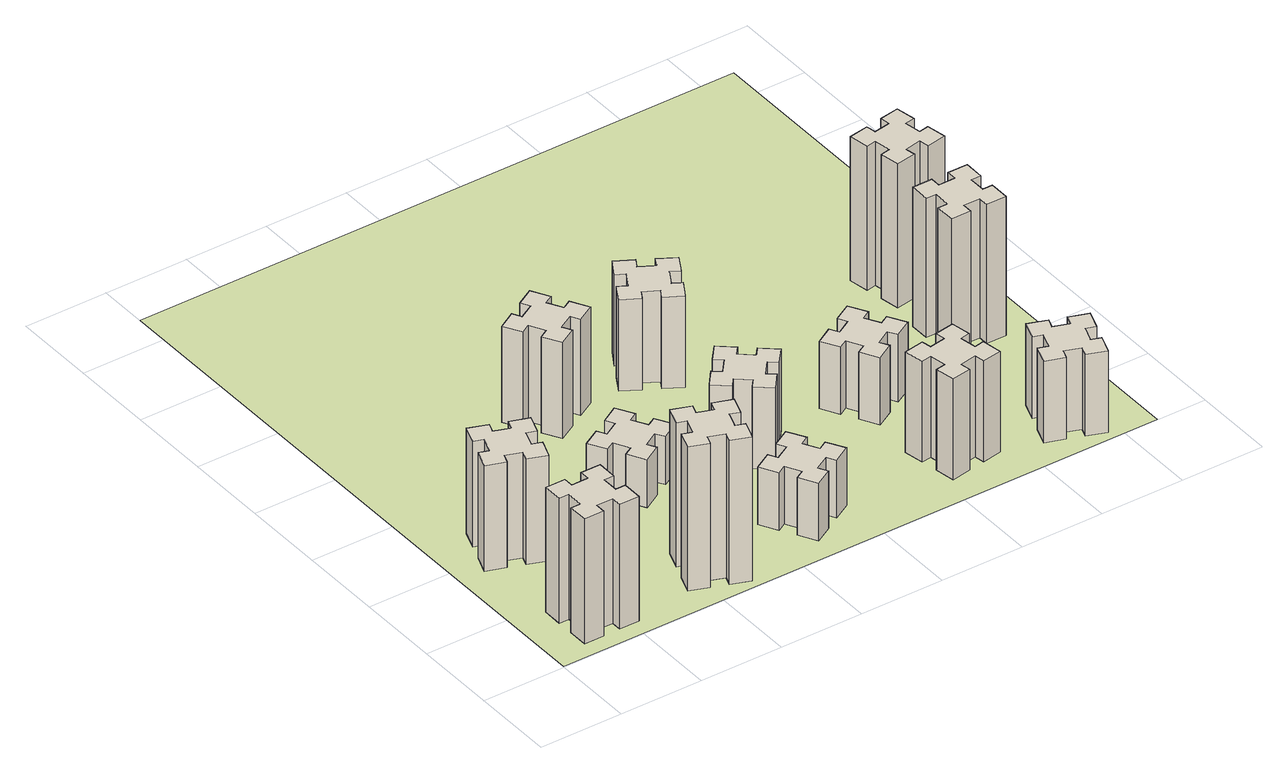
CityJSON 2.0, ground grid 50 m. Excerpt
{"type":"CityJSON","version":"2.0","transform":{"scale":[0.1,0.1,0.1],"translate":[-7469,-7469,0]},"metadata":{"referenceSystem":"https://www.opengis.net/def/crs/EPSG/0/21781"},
"CityObjects":{
"building1":{"type":"Building","attributes":{"class":"1000","function":"1000","usage":"1000","yearOfConstruction":2016,"roofType":"1000","measuredHeight":78,"storeysAboveGround":30,"storeysBelowGround":0},"geometry":[{"type":"Solid","lod":"1","boundaries":[[[[0,1,2,3,4,5,6,7,8,9,10,11,12,13,14,15,16,17,18,19]],[[17,16,20,21]],[[16,15,22,20]],[[15,14,23,22]],[[14,13,24,23]],[[13,12,25,24]],[[12,11,26,25]],[[11,10,27,26]],[[10,9,28,27]],[[9,8,29,28]],[[8,7,30,29]],[[7,6,31,30]],[[6,5,32,31]],[[5,4,33,32]],[[4,3,34,33]],[[3,2,35,34]],[[2,1,36,35]],[[1,0,37,36]],[[0,19,38,37]],[[19,18,39,38]],[[18,17,21,39]],[[24,25,26,27,28,29,30,31,32,33,34,35,36,37,38,39,21,20,22,23]]]]}]},
"building2":{"type":"Building","attributes":{"class":"1000","function":"1000","usage":"1000","yearOfConstruction":2016,"roofType":"1000","measuredHeight":66,"storeysAboveGround":30,"storeysBelowGround":0},"geometry":[{"type":"Solid","lod":"1","boundaries":[[[[40,41,42,43,44,45,46,47,48,49,50,51,52,53,54,55,56,57,58,59]],[[57,56,60,61]],[[56,55,62,60]],[[55,54,63,62]],[[54,53,64,63]],[[53,52,65,64]],[[52,51,66,65]],[[51,50,67,66]],[[50,49,68,67]],[[49,48,69,68]],[[48,47,70,69]],[[47,46,71,70]],[[46,45,72,71]],[[45,44,73,72]],[[44,43,74,73]],[[43,42,75,74]],[[42,41,76,75]],[[41,40,77,76]],[[40,59,78,77]],[[59,58,79,78]],[[58,57,61,79]],[[64,65,66,67,68,69,70,71,72,73,74,75,76,77,78,79,61,60,62,63]]]]}]},
"building3":{"type":"Building","attributes":{"class":"1000","function":"1000","usage":"1000","yearOfConstruction":2016,"roofType":"1000","measuredHeight":90,"storeysAboveGround":30,"storeysBelowGround":0},"geometry":[{"type":"Solid","lod":"1","boundaries":[[[[80,81,82,83,84,85,86,87,88,89,90,91,92,93,94,95,96,97,98,99]],[[97,96,100,101]],[[96,95,102,100]],[[95,94,103,102]],[[94,93,104,103]],[[93,92,105,104]],[[92,91,106,105]],[[91,90,107,106]],[[90,89,108,107]],[[89,88,109,108]],[[88,87,110,109]],[[87,86,111,110]],[[86,85,112,111]],[[85,84,113,112]],[[84,83,114,113]],[[83,82,115,114]],[[82,81,116,115]],[[81,80,117,116]],[[80,99,118,117]],[[99,98,119,118]],[[98,97,101,119]],[[104,105,106,107,108,109,110,111,112,113,114,115,116,117,118,119,101,100,102,103]]]]}]},
"building4":{"type":"Building","attributes":{"class":"1000","function":"1000","usage":"1000","yearOfConstruction":2016,"roofType":"1000","measuredHeight":30,"storeysAboveGround":30,"storeysBelowGround":0},"geometry":[{"type":"Solid","lod":"1","boundaries":[[[[120,121,122,123,124,125,126,127,128,129,130,131,132,133,134,135,136,137,138,139]],[[137,136,140,141]],[[136,135,142,140]],[[135,134,143,142]],[[134,133,144,143]],[[133,132,145,144]],[[132,131,146,145]],[[131,130,147,146]],[[130,129,148,147]],[[129,128,149,148]],[[128,127,150,149]],[[127,126,151,150]],[[126,125,152,151]],[[125,124,153,152]],[[124,123,154,153]],[[123,122,155,154]],[[122,121,156,155]],[[121,120,157,156]],[[120,139,158,157]],[[139,138,159,158]],[[138,137,141,159]],[[144,145,146,147,148,149,150,151,152,153,154,155,156,157,158,159,141,140,142,143]]]]}]},
"building5":{"type":"Building","attributes":{"class":"1000","function":"1000","usage":"1000","yearOfConstruction":2016,"roofType":"1000","measuredHeight":60,"storeysAboveGround":30,"storeysBelowGround":0},"geometry":[{"type":"Solid","lod":"1","boundaries":[[[[160,161,162,163,164,165,166,167,168,169,170,171,172,173,174,175,176,177,178,179]],[[177,176,180,181]],[[176,175,182,180]],[[175,174,183,182]],[[174,173,184,183]],[[173,172,185,184]],[[172,171,186,185]],[[171,170,187,186]],[[170,169,188,187]],[[169,168,189,188]],[[168,167,190,189]],[[167,166,191,190]],[[166,165,192,191]],[[165,164,193,192]],[[164,163,194,193]],[[163,162,195,194]],[[162,161,196,195]],[[161,160,197,196]],[[160,179,198,197]],[[179,178,199,198]],[[178,177,181,199]],[[184,185,186,187,188,189,190,191,192,193,194,195,196,197,198,199,181,180,182,183]]]]}]},
"building6":{"type":"Building","attributes":{"class":"1000","function":"1000","usage":"1000","yearOfConstruction":2016,"roofType":"1000","measuredHeight":36,"storeysAboveGround":30,"storeysBelowGround":0},"geometry":[{"type":"Solid","lod":"1","boundaries":[[[[200,201,202,203,204,205,206,207,208,209,210,211,212,213,214,215,216,217,218,219]],[[217,216,220,221]],[[216,215,222,220]],[[215,214,223,222]],[[214,213,224,223]],[[213,212,225,224]],[[212,211,226,225]],[[211,210,227,226]],[[210,209,228,227]],[[209,208,229,228]],[[208,207,230,229]],[[207,206,231,230]],[[206,205,232,231]],[[205,204,233,232]],[[204,203,234,233]],[[203,202,235,234]],[[202,201,236,235]],[[201,200,237,236]],[[200,219,238,237]],[[219,218,239,238]],[[218,217,221,239]],[[224,225,226,227,228,229,230,231,232,233,234,235,236,237,238,239,221,220,222,223]]]]}]},
"building7":{"type":"Building","attributes":{"class":"1000","function":"1000","usage":"1000","yearOfConstruction":2016,"roofType":"1000","measuredHeight":51,"storeysAboveGround":30,"storeysBelowGround":0},"geometry":[{"type":"Solid","lod":"1","boundaries":[[[[240,241,242,243,244,245,246,247,248,249,250,251,252,253,254,255,256,257,258,259]],[[257,256,260,261]],[[256,255,262,260]],[[255,254,263,262]],[[254,253,264,263]],[[253,252,265,264]],[[252,251,266,265]],[[251,250,267,266]],[[250,249,268,267]],[[249,248,269,268]],[[248,247,270,269]],[[247,246,271,270]],[[246,245,272,271]],[[245,244,273,272]],[[244,243,274,273]],[[243,242,275,274]],[[242,241,276,275]],[[241,240,277,276]],[[240,259,278,277]],[[259,258,279,278]],[[258,257,261,279]],[[264,265,266,267,268,269,270,271,272,273,274,275,276,277,278,279,261,260,262,263]]]]}]},
"building8":{"type":"Building","attributes":{"class":"1000","function":"1000","usage":"1000","yearOfConstruction":2016,"roofType":"1000","measuredHeight":57,"storeysAboveGround":30,"storeysBelowGround":0},"geometry":[{"type":"Solid","lod":"1","boundaries":[[[[280,281,282,283,284,285,286,287,288,289,290,291,292,293,294,295,296,297,298,299]],[[297,296,300,301]],[[296,295,302,300]],[[295,294,303,302]],[[294,293,304,303]],[[293,292,305,304]],[[292,291,306,305]],[[291,290,307,306]],[[290,289,308,307]],[[289,288,309,308]],[[288,287,310,309]],[[287,286,311,310]],[[286,285,312,311]],[[285,284,313,312]],[[284,283,314,313]],[[283,282,315,314]],[[282,281,316,315]],[[281,280,317,316]],[[280,299,318,317]],[[299,298,319,318]],[[298,297,301,319]],[[304,305,306,307,308,309,310,311,312,313,314,315,316,317,318,319,301,300,302,303]]]]}]},
"building9":{"type":"Building","attributes":{"class":"1000","function":"1000","usage":"1000","yearOfConstruction":2016,"roofType":"1000","measuredHeight":63,"storeysAboveGround":30,"storeysBelowGround":0},"geometry":[{"type":"Solid","lod":"1","boundaries":[[[[320,321,322,323,324,325,326,327,328,329,330,331,332,333,334,335,336,337,338,339]],[[337,336,340,341]],[[336,335,342,340]],[[335,334,343,342]],[[334,333,344,343]],[[333,332,345,344]],[[332,331,346,345]],[[331,330,347,346]],[[330,329,348,347]],[[329,328,349,348]],[[328,327,350,349]],[[327,326,351,350]],[[326,325,352,351]],[[325,324,353,352]],[[324,323,354,353]],[[323,322,355,354]],[[322,321,356,355]],[[321,320,357,356]],[[320,339,358,357]],[[339,338,359,358]],[[338,337,341,359]],[[344,345,346,347,348,349,350,351,352,353,354,355,356,357,358,359,341,340,342,343]]]]}]},
"building10":{"type":"Building","attributes":{"class":"1000","function":"1000","usage":"1000","yearOfConstruction":2016,"roofType":"1000","measuredHeight":42,"storeysAboveGround":30,"storeysBelowGround":0},"geometry":[{"type":"Solid","lod":"1","boundaries":[[[[360,361,362,363,364,365,366,367,368,369,370,371,372,373,374,375,376,377,378,379]],[[377,376,380,381]],[[376,375,382,380]],[[375,374,383,382]],[[374,373,384,383]],[[373,372,385,384]],[[372,371,386,385]],[[371,370,387,386]],[[370,369,388,387]],[[369,368,389,388]],[[368,367,390,389]],[[367,366,391,390]],[[366,365,392,391]],[[365,364,393,392]],[[364,363,394,393]],[[363,362,395,394]],[[362,361,396,395]],[[361,360,397,396]],[[360,379,398,397]],[[379,378,399,398]],[[378,377,381,399]],[[384,385,386,387,388,389,390,391,392,393,394,395,396,397,398,399,381,380,382,383]]]]}]},
"building11":{"type":"Building","attributes":{"class":"1000","function":"1000","usage":"1000","yearOfConstruction":2016,"roofType":"1000","measuredHeight":51,"storeysAboveGround":30,"storeysBelowGround":0},"geometry":[{"type":"Solid","lod":"1","boundaries":[[[[400,401,402,403,404,405,406,407,408,409,410,411,412,413,414,415,416,417,418,419]],[[417,416,420,421]],[[416,415,422,420]],[[415,414,423,422]],[[414,413,424,423]],[[413,412,425,424]],[[412,411,426,425]],[[411,410,427,426]],[[410,409,428,427]],[[409,408,429,428]],[[408,407,430,429]],[[407,406,431,430]],[[406,405,432,431]],[[405,404,433,432]],[[404,403,434,433]],[[403,402,435,434]],[[402,401,436,435]],[[401,400,437,436]],[[400,419,438,437]],[[419,418,439,438]],[[418,417,421,439]],[[424,425,426,427,428,429,430,431,432,433,434,435,436,437,438,439,421,420,422,423]]]]}]},
"building12":{"type":"Building","attributes":{"class":"1000","function":"1000","usage":"1000","yearOfConstruction":2016,"roofType":"1000","measuredHeight":87,"storeysAboveGround":30,"storeysBelowGround":0},"geometry":[{"type":"Solid","lod":"1","boundaries":[[[[440,441,442,443,444,445,446,447,448,449,450,451,452,453,454,455,456,457,458,459]],[[457,456,460,461]],[[456,455,462,460]],[[455,454,463,462]],[[454,453,464,463]],[[453,452,465,464]],[[452,451,466,465]],[[451,450,467,466]],[[450,449,468,467]],[[449,448,469,468]],[[448,447,470,469]],[[447,446,471,470]],[[446,445,472,471]],[[445,444,473,472]],[[444,443,474,473]],[[443,442,475,474]],[[442,441,476,475]],[[441,440,477,476]],[[440,459,478,477]],[[459,458,479,478]],[[458,457,461,479]],[[464,465,466,467,468,469,470,471,472,473,474,475,476,477,478,479,461,460,462,463]]]]}]},
"building13":{"type":"Building","attributes":{"class":"1000","function":"1000","usage":"1000","yearOfConstruction":2016,"roofType":"1000","measuredHeight":90,"storeysAboveGround":30,"storeysBelowGround":0},"geometry":[{"type":"Solid","lod":"1","boundaries":[[[[480,481,482,483,484,485,486,487,488,489,490,491,492,493,494,495,496,497,498,499]],[[497,496,500,501]],[[496,495,502,500]],[[495,494,503,502]],[[494,493,504,503]],[[493,492,505,504]],[[492,491,506,505]],[[491,490,507,506]],[[490,489,508,507]],[[489,488,509,508]],[[488,487,510,509]],[[487,486,511,510]],[[486,485,512,511]],[[485,484,513,512]],[[484,483,514,513]],[[483,482,515,514]],[[482,481,516,515]],[[481,480,517,516]],[[480,499,518,517]],[[499,498,519,518]],[[498,497,501,519]],[[504,505,506,507,508,509,510,511,512,513,514,515,516,517,518,519,501,500,502,503]]]]}]},
"landuse1":{"type":"LandUse","attributes":{"name":"plot1","function":"1010"},"geometry":[{"type":"MultiSurface","lod":"1","boundaries":[[[520,521,522,523]]]}]}
},
"vertices":[
[265,325,0],[265,225,0],[205,225,0],[205,105,0],[325,105,0],[325,165,0],[425,165,0],[425,105,0],[545,105,0],[545,225,0],[485,225,0],[485,325,0],[545,325,0],[545,445,0],[425,445,0],[425,385,0],[325,385,0],[325,445,0],[205,445,0],[205,325,0],[325,385,780],[325,445,780],[425,385,780],[425,445,780],[545,445,780],[545,325,780],[485,325,780],[485,225,780],[545,225,780],[545,105,780],[425,105,780],[425,165,780],[325,165,780],[325,105,780],[205,105,780],[205,225,780],[265,225,780],[265,325,780],[205,325,780],[205,445,780],
[289,1100,0],[255,1006,0],[199,1027,0],[157,914,0],[270,873,0],[291,929,0],[385,895,0],[364,839,0],[477,797,0],[518,910,0],[462,931,0],[496,1025,0],[552,1004,0],[593,1117,0],[480,1158,0],[460,1102,0],[366,1136,0],[387,1192,0],[274,1233,0],[233,1120,0],[366,1136,660],[387,1192,660],[460,1102,660],[480,1158,660],[593,1117,660],[552,1004,660],[496,1025,660],[462,931,660],[518,910,660],[477,797,660],[364,839,660],[385,895,660],[291,929,660],[270,873,660],[157,914,660],[199,1027,660],[255,1006,660],[289,1100,660],[233,1120,660],[274,1233,660],
[1029,360,0],[995,266,0],[939,287,0],[897,174,0],[1010,133,0],[1031,189,0],[1125,155,0],[1104,99,0],[1217,57,0],[1258,170,0],[1202,191,0],[1236,285,0],[1292,264,0],[1333,377,0],[1220,418,0],[1200,362,0],[1106,396,0],[1127,452,0],[1014,493,0],[973,380,0],[1106,396,900],[1127,452,900],[1200,362,900],[1220,418,900],[1333,377,900],[1292,264,900],[1236,285,900],[1202,191,900],[1258,170,900],[1217,57,900],[1104,99,900],[1125,155,900],[1031,189,900],[1010,133,900],[897,174,900],[939,287,900],[995,266,900],[1029,360,900],[973,380,900],[1014,493,900],
[1204,1236,0],[1117,1186,0],[1087,1238,0],[983,1178,0],[1043,1074,0],[1095,1104,0],[1145,1017,0],[1093,987,0],[1153,883,0],[1257,943,0],[1227,995,0],[1314,1045,0],[1344,993,0],[1448,1053,0],[1388,1157,0],[1336,1127,0],[1286,1214,0],[1338,1244,0],[1278,1348,0],[1174,1288,0],[1286,1214,300],[1338,1244,300],[1336,1127,300],[1388,1157,300],[1448,1053,300],[1344,993,300],[1314,1045,300],[1227,995,300],[1257,943,300],[1153,883,300],[1093,987,300],[1145,1017,300],[1095,1104,300],[1043,1074,300],[983,1178,300],[1087,1238,300],[1117,1186,300],[1204,1236,300],[1174,1288,300],[1278,1348,300],
[1095,1844,0],[1145,1757,0],[1093,1727,0],[1153,1623,0],[1257,1683,0],[1227,1735,0],[1314,1785,0],[1344,1733,0],[1448,1793,0],[1388,1897,0],[1336,1867,0],[1286,1954,0],[1338,1984,0],[1278,2088,0],[1174,2028,0],[1204,1976,0],[1117,1926,0],[1087,1978,0],[983,1918,0],[1043,1814,0],[1117,1926,600],[1087,1978,600],[1204,1976,600],[1174,2028,600],[1278,2088,600],[1338,1984,600],[1286,1954,600],[1336,1867,600],[1388,1897,600],[1448,1793,600],[1344,1733,600],[1314,1785,600],[1227,1735,600],[1257,1683,600],[1153,1623,600],[1093,1727,600],[1145,1757,600],[1095,1844,600],[1043,1814,600],[983,1918,600],
[1744,496,0],[1657,446,0],[1627,498,0],[1523,438,0],[1583,334,0],[1635,364,0],[1685,277,0],[1633,247,0],[1693,143,0],[1797,203,0],[1767,255,0],[1854,305,0],[1884,253,0],[1988,313,0],[1928,417,0],[1876,387,0],[1826,474,0],[1878,504,0],[1818,608,0],[1714,548,0],[1826,474,360],[1878,504,360],[1876,387,360],[1928,417,360],[1988,313,360],[1884,253,360],[1854,305,360],[1767,255,360],[1797,203,360],[1693,143,360],[1633,247,360],[1685,277,360],[1635,364,360],[1583,334,360],[1523,438,360],[1627,498,360],[1657,446,360],[1744,496,360],[1714,548,360],[1818,608,360],
[1803,1124,0],[1739,1048,0],[1693,1086,0],[1616,994,0],[1708,917,0],[1746,963,0],[1823,899,0],[1784,853,0],[1876,776,0],[1953,868,0],[1907,906,0],[1972,983,0],[2018,944,0],[2095,1036,0],[2003,1113,0],[1964,1067,0],[1888,1132,0],[1926,1178,0],[1834,1255,0],[1757,1163,0],[1888,1132,510],[1926,1178,510],[1964,1067,510],[2003,1113,510],[2095,1036,510],[2018,944,510],[1972,983,510],[1907,906,510],[1953,868,510],[1876,776,510],[1784,853,510],[1823,899,510],[1746,963,510],[1708,917,510],[1616,994,510],[1693,1086,510],[1739,1048,510],[1803,1124,510],[1757,1163,510],[1834,1255,510],
[1785,1954,0],[1735,1867,0],[1683,1897,0],[1623,1793,0],[1727,1733,0],[1757,1785,0],[1844,1735,0],[1814,1683,0],[1918,1623,0],[1978,1727,0],[1926,1757,0],[1976,1844,0],[2028,1814,0],[2088,1918,0],[1984,1978,0],[1954,1926,0],[1867,1976,0],[1897,2028,0],[1793,2088,0],[1733,1984,0],[1867,1976,570],[1897,2028,570],[1954,1926,570],[1984,1978,570],[2088,1918,570],[2028,1814,570],[1976,1844,570],[1926,1757,570],[1978,1727,570],[1918,1623,570],[1814,1683,570],[1844,1735,570],[1757,1785,570],[1727,1733,570],[1623,1793,570],[1683,1897,570],[1735,1867,570],[1785,1954,570],[1733,1984,570],[1793,2088,570],
[2665,258,0],[2764,276,0],[2774,217,0],[2892,237,0],[2871,356,0],[2812,345,0],[2795,444,0],[2854,454,0],[2833,572,0],[2715,551,0],[2725,492,0],[2627,475,0],[2617,534,0],[2498,513,0],[2519,395,0],[2578,405,0],[2596,307,0],[2537,297,0],[2557,178,0],[2676,199,0],[2596,307,630],[2537,297,630],[2578,405,630],[2519,395,630],[2498,513,630],[2617,534,630],[2627,475,630],[2725,492,630],[2715,551,630],[2833,572,630],[2854,454,630],[2795,444,630],[2812,345,630],[2871,356,630],[2892,237,630],[2774,217,630],[2764,276,630],[2665,258,630],[2676,199,630],[2557,178,630],
[2607,895,0],[2694,945,0],[2724,893,0],[2828,953,0],[2768,1057,0],[2716,1027,0],[2666,1114,0],[2718,1144,0],[2658,1248,0],[2554,1188,0],[2584,1136,0],[2497,1086,0],[2467,1138,0],[2363,1078,0],[2423,974,0],[2475,1004,0],[2525,917,0],[2473,887,0],[2533,783,0],[2637,843,0],[2525,917,420],[2473,887,420],[2475,1004,420],[2423,974,420],[2363,1078,420],[2467,1138,420],[2497,1086,420],[2584,1136,420],[2554,1188,420],[2658,1248,420],[2718,1144,420],[2666,1114,420],[2716,1027,420],[2768,1057,420],[2828,953,420],[2724,893,420],[2694,945,420],[2607,895,420],[2637,843,420],[2533,783,420],
[3251,189,0],[3345,155,0],[3324,99,0],[3437,57,0],[3478,170,0],[3422,191,0],[3456,285,0],[3512,264,0],[3553,377,0],[3440,418,0],[3420,362,0],[3326,396,0],[3347,452,0],[3234,493,0],[3193,380,0],[3249,360,0],[3215,266,0],[3159,287,0],[3117,174,0],[3230,133,0],[3215,266,510],[3159,287,510],[3249,360,510],[3193,380,510],[3234,493,510],[3347,452,510],[3326,396,510],[3420,362,510],[3440,418,510],[3553,377,510],[3512,264,510],[3456,285,510],[3422,191,510],[3478,170,510],[3437,57,510],[3324,99,510],[3345,155,510],[3251,189,510],[3230,133,510],[3117,174,510],
[3445,1165,0],[3445,1265,0],[3505,1265,0],[3505,1385,0],[3385,1385,0],[3385,1325,0],[3285,1325,0],[3285,1385,0],[3165,1385,0],[3165,1265,0],[3225,1265,0],[3225,1165,0],[3165,1165,0],[3165,1045,0],[3285,1045,0],[3285,1105,0],[3385,1105,0],[3385,1045,0],[3505,1045,0],[3505,1165,0],[3385,1105,870],[3385,1045,870],[3285,1105,870],[3285,1045,870],[3165,1045,870],[3165,1165,870],[3225,1165,870],[3225,1265,870],[3165,1265,870],[3165,1385,870],[3285,1385,870],[3285,1325,870],[3385,1325,870],[3385,1385,870],[3505,1385,870],[3505,1265,870],[3445,1265,870],[3445,1165,870],[3505,1165,870],[3505,1045,870],
[3365,1872,0],[3267,1855,0],[3257,1914,0],[3138,1893,0],[3159,1775,0],[3218,1785,0],[3236,1687,0],[3177,1677,0],[3197,1558,0],[3316,1579,0],[3305,1638,0],[3404,1656,0],[3414,1597,0],[3532,1617,0],[3511,1736,0],[3452,1725,0],[3435,1824,0],[3494,1834,0],[3473,1952,0],[3355,1931,0],[3435,1824,900],[3494,1834,900],[3452,1725,900],[3511,1736,900],[3532,1617,900],[3414,1597,900],[3404,1656,900],[3305,1638,900],[3316,1579,900],[3197,1558,900],[3177,1677,900],[3236,1687,900],[3218,1785,900],[3159,1775,900],[3138,1893,900],[3257,1914,900],[3267,1855,900],[3365,1872,900],[3355,1931,900],[3473,1952,900],
[5,3705,0],[3705,3705,0],[3705,5,0],[5,5,0]
]}
